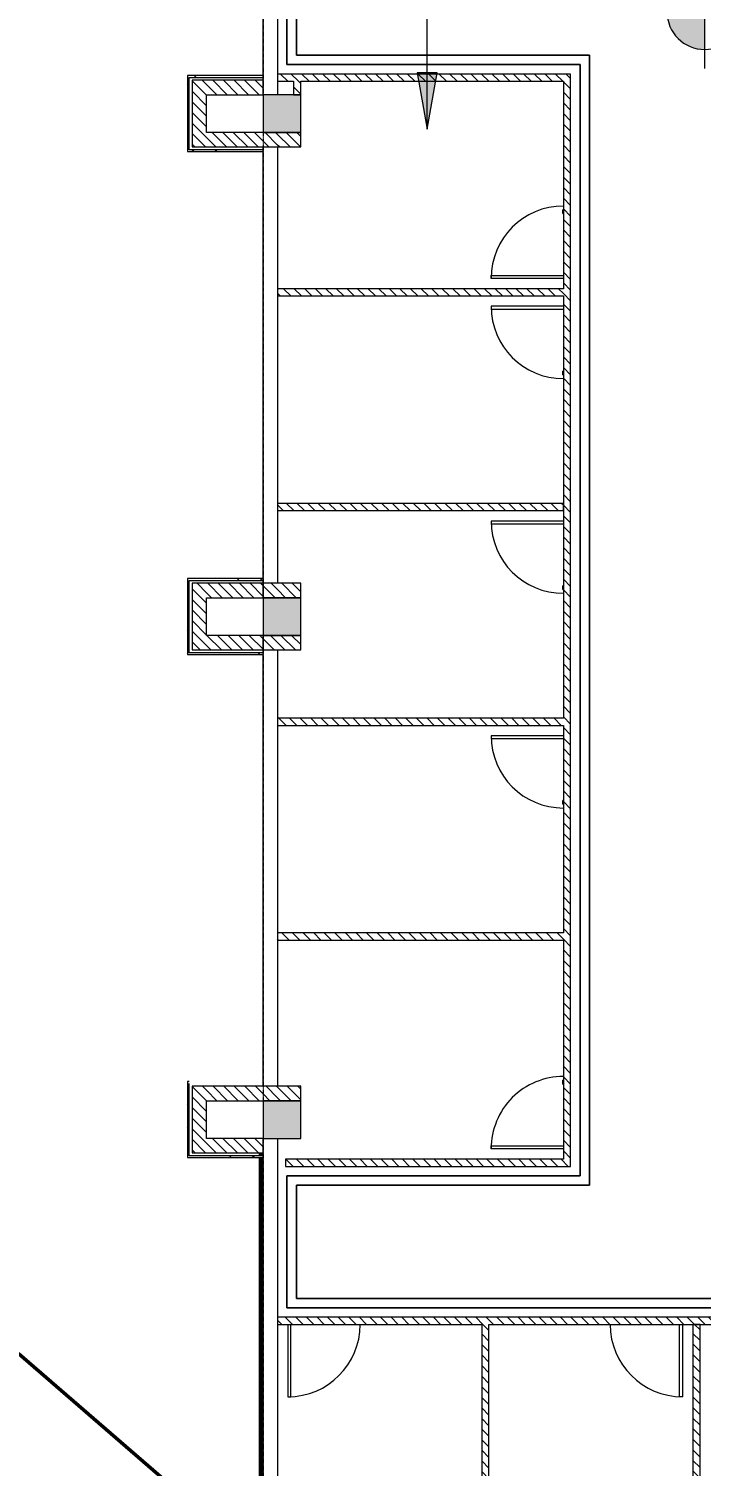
# Model space of a CAD drawing. Header units: millimetres. Extents: x -106145 to 154907, y -84585 to 152038.
# Drawn here: x -18341 to -7636, y 28220 to 51085 of the extents above; entities that cross this region are included whole.
import ezdxf

# ---------------------------------------------------------------- set-up
doc = ezdxf.new("R2010")
doc.units = ezdxf.units.MM
doc.linetypes.add('Cut Out Line _2_', pattern=[2, 1, -1])
for name, color, linetype, lineweight in [('A-ANNO-DIMS', 7, 'Continuous', 9), ('A-ANNO-DIMS-300', 7, 'Continuous', 9), ('A-DOOR', 7, 'Continuous', 5), ('A-FLOR', 7, 'Continuous', 5), ('A-WALL', 7, 'Continuous', 5), ('A-WALL-PATT', 7, 'Continuous', 5), ('C-TOPO-MAJR', 7, 'Continuous', 50), ('G-ANNO-DIMS', 7, 'Continuous', 9), ('S-COLS', 7, 'Continuous', 5)]:
    doc.layers.add(name, color=color, linetype=linetype, lineweight=lineweight)
doc.layers.add('A-DETL', color=7, linetype='Continuous', lineweight=5, true_color=0x00a600)
doc.styles.add('RomanS', font='romans__.ttf', dxfattribs={"width": 0.8, "height": 1200})
doc.dimstyles.new('Diagonal_-_4_mm_RomanS', dxfattribs={"dimscale": 304.8, "dimtxt": 1219.023462, "dimasz": 1.476378, "dimexe": 0.984252, "dimexo": 0.0625, "dimgap": 0.19685, "dimtad": 1, "dimdec": 0, "dimzin": 0, "dimdsep": 46, "dimtxsty": 'RomanS', "dimblk1": 'OBLIQUE', "dimblk2": 'OBLIQUE', "dimsah": 1, "dimcen": 0.09, "dimdle": 2.362205, "dimazin": 0, "dimtfac": 1, "dimtdec": 4, "dimtix": 1, "dimtmove": 0, "dimatfit": 3, "dimfxl": 2.362205, "dimfxlon": 1, "dimtvp": 1, "dimtolj": 1, "dimtzin": 0, "dimarcsym": 2})
pattern_1 = [(315, (0, 0), (84.18955, 84.18955), [])]
pattern_2 = [(45, (0, 0), (-754.342, 754.342), []), (45, (0, 1143), (-754.342, 754.342), [])]

# ---------------------------------------------------------------- blocks, each defined once
blk = doc.blocks.new('M_Door-Passage-Small Slit Vision Panel_Type B - 1_25_Type B-13938695-Site Plan -MAIN')
at = {"layer": 'A-DOOR', "color": 254, "lineweight": 9, "true_color": 0xdddddd}
for p, q in [((575, 1213.85), (530, 1213.85)), ((530, 1213.85), (530, 63.85)), ((575, 63.85), (575, 1213.85))]:
    blk.add_line(p, q, dxfattribs=at)
at = {"layer": 'A-DOOR', "color": 254, "true_color": 0xdddddd}
for p, q in [((-514.125, 71.85), (-514.125, 63.85)), ((-514.125, 71.85), (-454.125, 71.85)), ((-454.125, 63.85), (-454.125, 71.85))]:
    blk.add_line(p, q, dxfattribs=at)
blk.add_arc((575, 63.85), 1150, 90, 180, dxfattribs=at)
blk = doc.blocks.new('M_Door-Passage-Small Slit Vision Panel_Type B - 1_25_Type B-13938696-Site Plan -MAIN')
at = {"layer": 'A-DOOR', "color": 254, "true_color": 0xdddddd}
for p, q in [((-514.125, -63.85), (-514.125, -71.85)), ((-454.125, -71.85), (-514.125, -71.85)), ((-454.125, -71.85), (-454.125, -63.85))]:
    blk.add_line(p, q, dxfattribs=at)
at = {"layer": 'A-DOOR', "color": 254, "lineweight": 9, "true_color": 0xdddddd}
for p, q in [((530, -1213.85), (530, -63.85)), ((575, -63.85), (575, -1213.85)), ((575, -1213.85), (530, -1213.85))]:
    blk.add_line(p, q, dxfattribs=at)
at = {"layer": 'A-DOOR', "color": 254, "true_color": 0xdddddd}
blk.add_arc((575, -63.85), 1150, 180, 270, dxfattribs=at)
blk = doc.blocks.new('2022_11_09_AB BLOCKFACADE WITH CONTINOUS WINDOW_rvt-1-Site Plan -MAIN')
at = {"layer": 'A-WALL-PATT', "true_color": 0xd4d4d4}
h = blk.add_hatch(dxfattribs=at)
h.set_pattern_fill('FP_20', color=254, style=0, pattern_type=2)
h.set_pattern_definition(pattern_2)
h.paths.add_polyline_path([(-15816, 49130), (-15786, 49130), (-15786, 50340), (-15816, 50340)], flags=0)
h = blk.add_hatch(dxfattribs=at)
h.set_pattern_fill('FP_20', color=254, style=0, pattern_type=2)
h.set_pattern_definition(pattern_2)
h.paths.add_polyline_path([(-14611, 50310), (-14611, 50340), (-15786, 50340), (-15786, 50310), (-14896, 50310)], flags=0)
at = {"layer": 'A-WALL-PATT', "true_color": 0xeaeaea}
h = blk.add_hatch(dxfattribs=at)
h.set_pattern_fill('FP_19', color=254, style=0, pattern_type=2)
h.set_pattern_definition(pattern_1)
h.paths.add_polyline_path([(-14126, 50250), (-9831, 50250), (-9831, 50365), (-14381, 50365), (-14381, 50250)], flags=0)
h = blk.add_hatch(dxfattribs=at)
h.set_pattern_fill('FP_19', color=254, style=0, pattern_type=2)
h.set_pattern_definition(pattern_1)
h.paths.add_polyline_path([(-9831, 43293), (-9716, 43293), (-9716, 50365), (-9831, 50365), (-9831, 45091)], flags=0)
h = blk.add_hatch(dxfattribs=at)
h.set_pattern_fill('FP_19', color=254, style=0, pattern_type=2)
h.set_pattern_definition(pattern_1)
h.paths.add_polyline_path([(-15511, 49205), (-15511, 50265), (-15741, 50265), (-15741, 49205)], flags=0)
h = blk.add_hatch(dxfattribs=at)
h.set_pattern_fill('FP_19', color=254, style=0, pattern_type=2)
h.set_pattern_definition(pattern_1)
h.paths.add_polyline_path([(-15511, 50035), (-14611, 50035), (-14611, 50265), (-15511, 50265)], flags=0)
h = blk.add_hatch(dxfattribs=at)
h.set_pattern_fill('FP_19', color=254, style=0, pattern_type=2)
h.set_pattern_definition(pattern_1)
h.paths.add_polyline_path([(-14126, 50035), (-14011, 50035), (-14011, 50250), (-14126, 50250)], flags=0)
h = blk.add_hatch(dxfattribs=at)
h.set_pattern_fill('FP_19', color=254, style=0, pattern_type=2)
h.set_pattern_definition(pattern_1)
h.paths.add_polyline_path([(-15511, 49205), (-14611, 49205), (-14611, 49435), (-15511, 49435)], flags=0)
h = blk.add_hatch(dxfattribs=at)
h.set_pattern_fill('FP_19', color=254, style=0, pattern_type=2)
h.set_pattern_definition(pattern_1)
h.paths.add_polyline_path([(-14381, 49205), (-14381, 49435), (-14611, 49435), (-14611, 49205)], flags=0)
h = blk.add_hatch(dxfattribs=at)
h.set_pattern_fill('FP_19', color=254, style=0, pattern_type=2)
h.set_pattern_definition(pattern_1)
h.paths.add_polyline_path([(-14011, 49205), (-14011, 49435), (-14381, 49435), (-14381, 49205)], flags=0)
at = {"layer": 'A-WALL-PATT', "true_color": 0xd4d4d4}
h = blk.add_hatch(dxfattribs=at)
h.set_pattern_fill('FP_20', color=254, style=0, pattern_type=2)
h.set_pattern_definition(pattern_2)
h.paths.add_polyline_path([(-14611, 49130), (-14611, 49160), (-15786, 49160), (-15786, 49130), (-14616, 49130)], flags=0)
at = {"layer": 'A-WALL-PATT', "true_color": 0xeaeaea}
h = blk.add_hatch(dxfattribs=at)
h.set_pattern_fill('FP_19', color=254, style=0, pattern_type=2)
h.set_pattern_definition(pattern_1)
h.paths.add_polyline_path([(-11745, 46835), (-9831, 46835), (-9831, 46950), (-14381, 46950), (-14381, 46835), (-13846, 46835)], flags=0)
h = blk.add_hatch(dxfattribs=at)
h.set_pattern_fill('FP_19', color=254, style=0, pattern_type=2)
h.set_pattern_definition(pattern_1)
h.paths.add_polyline_path([(-14381, 43420), (-9831, 43420), (-9831, 43535), (-14381, 43535)], flags=0)
h = blk.add_hatch(dxfattribs=at)
h.set_pattern_fill('FP_19', color=254, style=0, pattern_type=2)
h.set_pattern_definition(pattern_1)
h.paths.add_polyline_path([(-9831, 33105), (-9716, 33105), (-9716, 43293), (-9831, 43293), (-9831, 34027)], flags=0)
at = {"layer": 'A-WALL-PATT', "true_color": 0xd4d4d4}
h = blk.add_hatch(dxfattribs=at)
h.set_pattern_fill('FP_20', color=254, style=0, pattern_type=2)
h.set_pattern_definition(pattern_2)
h.paths.add_polyline_path([(-15816, 41130), (-15786, 41130), (-15786, 42340), (-15816, 42340), (-15816, 41403)], flags=0)
h = blk.add_hatch(dxfattribs=at)
h.set_pattern_fill('FP_20', color=254, style=0, pattern_type=2)
h.set_pattern_definition(pattern_2)
h.paths.add_polyline_path([(-14611, 42310), (-14611, 42340), (-15786, 42340), (-15786, 42310)], flags=0)
at = {"layer": 'A-WALL-PATT', "true_color": 0xeaeaea}
h = blk.add_hatch(dxfattribs=at)
h.set_pattern_fill('FP_19', color=254, style=0, pattern_type=2)
h.set_pattern_definition(pattern_1)
h.paths.add_polyline_path([(-15511, 41205), (-15511, 42265), (-15741, 42265), (-15741, 41205)], flags=0)
h = blk.add_hatch(dxfattribs=at)
h.set_pattern_fill('FP_19', color=254, style=0, pattern_type=2)
h.set_pattern_definition(pattern_1)
h.paths.add_polyline_path([(-14611, 42035), (-14611, 42265), (-15511, 42265), (-15511, 42035)], flags=0)
h = blk.add_hatch(dxfattribs=at)
h.set_pattern_fill('FP_19', color=254, style=0, pattern_type=2)
h.set_pattern_definition(pattern_1)
h.paths.add_polyline_path([(-14611, 42035), (-14381, 42035), (-14381, 42265), (-14611, 42265)], flags=0)
h = blk.add_hatch(dxfattribs=at)
h.set_pattern_fill('FP_19', color=254, style=0, pattern_type=2)
h.set_pattern_definition(pattern_1)
h.paths.add_polyline_path([(-14381, 42035), (-14011, 42035), (-14011, 42265), (-14381, 42265)], flags=0)
h = blk.add_hatch(dxfattribs=at)
h.set_pattern_fill('FP_19', color=254, style=0, pattern_type=2)
h.set_pattern_definition(pattern_1)
h.paths.add_polyline_path([(-14611, 41205), (-14611, 41435), (-15511, 41435), (-15511, 41205)], flags=0)
h = blk.add_hatch(dxfattribs=at)
h.set_pattern_fill('FP_19', color=254, style=0, pattern_type=2)
h.set_pattern_definition(pattern_1)
h.paths.add_polyline_path([(-14381, 41205), (-14381, 41435), (-14611, 41435), (-14611, 41205)], flags=0)
h = blk.add_hatch(dxfattribs=at)
h.set_pattern_fill('FP_19', color=254, style=0, pattern_type=2)
h.set_pattern_definition(pattern_1)
h.paths.add_polyline_path([(-14381, 41205), (-14011, 41205), (-14011, 41435), (-14381, 41435), (-14381, 41403)], flags=0)
at = {"layer": 'A-WALL-PATT', "true_color": 0xd4d4d4}
h = blk.add_hatch(dxfattribs=at)
h.set_pattern_fill('FP_20', color=254, style=0, pattern_type=2)
h.set_pattern_definition(pattern_2)
h.paths.add_polyline_path([(-14611, 41130), (-14611, 41160), (-15786, 41160), (-15786, 41130), (-14616, 41130)], flags=0)
at = {"layer": 'A-WALL-PATT', "true_color": 0xeaeaea}
h = blk.add_hatch(dxfattribs=at)
h.set_pattern_fill('FP_19', color=254, style=0, pattern_type=2)
h.set_pattern_definition(pattern_1)
h.paths.add_polyline_path([(-14381, 40005), (-9831, 40005), (-9831, 40120), (-14381, 40120)], flags=0)
h = blk.add_hatch(dxfattribs=at)
h.set_pattern_fill('FP_19', color=254, style=0, pattern_type=2)
h.set_pattern_definition(pattern_1)
h.paths.add_polyline_path([(-14381, 36590), (-9831, 36590), (-9831, 36705), (-14381, 36705)], flags=0)
at = {"layer": 'A-WALL-PATT', "true_color": 0xd4d4d4}
h = blk.add_hatch(dxfattribs=at)
h.set_pattern_fill('FP_20', color=254, style=0, pattern_type=2)
h.set_pattern_definition(pattern_2)
h.paths.add_polyline_path([(-15816, 33130), (-15786, 33130), (-15786, 34340), (-15816, 34340), (-15816, 34027)], flags=0)
at = {"layer": 'A-WALL-PATT', "true_color": 0xeaeaea}
h = blk.add_hatch(dxfattribs=at)
h.set_pattern_fill('FP_19', color=254, style=0, pattern_type=2)
h.set_pattern_definition(pattern_1)
h.paths.add_polyline_path([(-15741, 33205), (-15511, 33205), (-15511, 34265), (-15741, 34265), (-15741, 34027)], flags=0)
h = blk.add_hatch(dxfattribs=at)
h.set_pattern_fill('FP_19', color=254, style=0, pattern_type=2)
h.set_pattern_definition(pattern_1)
h.paths.add_polyline_path([(-14611, 34035), (-14611, 34265), (-15511, 34265), (-15511, 34035)], flags=0)
h = blk.add_hatch(dxfattribs=at)
h.set_pattern_fill('FP_19', color=254, style=0, pattern_type=2)
h.set_pattern_definition(pattern_1)
h.paths.add_polyline_path([(-14381, 34035), (-14381, 34265), (-14611, 34265), (-14611, 34035)], flags=0)
h = blk.add_hatch(dxfattribs=at)
h.set_pattern_fill('FP_19', color=254, style=0, pattern_type=2)
h.set_pattern_definition(pattern_1)
h.paths.add_polyline_path([(-14381, 34035), (-14011, 34035), (-14011, 34265), (-14381, 34265)], flags=0)
h = blk.add_hatch(dxfattribs=at)
h.set_pattern_fill('FP_19', color=254, style=0, pattern_type=2)
h.set_pattern_definition(pattern_1)
h.paths.add_polyline_path([(-14611, 33205), (-14611, 33435), (-15511, 33435), (-15511, 33205), (-14616, 33205)], flags=0)
at = {"layer": 'A-WALL-PATT', "true_color": 0xd4d4d4}
h = blk.add_hatch(dxfattribs=at)
h.set_pattern_fill('FP_20', color=254, style=0, pattern_type=2)
h.set_pattern_definition(pattern_2)
h.paths.add_polyline_path([(-15786, 33130), (-14611, 33130), (-14611, 33160), (-15786, 33160)], flags=0)
at = {"layer": 'A-WALL-PATT', "true_color": 0xeaeaea}
h = blk.add_hatch(dxfattribs=at)
h.set_pattern_fill('FP_19', color=254, style=0, pattern_type=2)
h.set_pattern_definition(pattern_1)
h.paths.add_polyline_path([(-9716, 32990), (-9716, 33105), (-14254, 33105), (-14254, 32990), (-11745, 32990)], flags=0)
h = blk.add_hatch(dxfattribs=at)
h.set_pattern_fill('FP_19', color=254, style=0, pattern_type=2)
h.set_pattern_definition(pattern_1)
h.paths.add_polyline_path([(-7656, 30475), (-7656, 30590), (-14381, 30590), (-14381, 30475), (-9645, 30475)], flags=0)
h = blk.add_hatch(dxfattribs=at)
h.set_pattern_fill('FP_19', color=254, style=0, pattern_type=2)
h.set_pattern_definition(pattern_1)
h.paths.add_polyline_path([(-11131, 25920), (-11016, 25920), (-11016, 30475), (-11131, 30475), (-11131, 26652)], flags=0)
h = blk.add_hatch(dxfattribs=at)
h.set_pattern_fill('FP_19', color=254, style=0, pattern_type=2)
h.set_pattern_definition(pattern_1)
h.paths.add_polyline_path([(-7771, 25849), (-7656, 25849), (-7656, 30475), (-7771, 30475), (-7771, 26652)], flags=0)
h = blk.add_hatch(dxfattribs=at)
h.set_pattern_fill('FP_19', color=254, style=0, pattern_type=2)
h.set_pattern_definition(pattern_1)
h.paths.add_polyline_path([(-1243, 30475), (-936, 30475), (-936, 30590), (-7656, 30590), (-7656, 30475), (-2293, 30475)], flags=0)
at = {"layer": 'S-COLS', "true_color": 0xeaeaea}
for points in [[(-14611, 49435), (-14011, 49435), (-14011, 50035), (-14611, 50035), (-14611, 49701)], [(-14611, 41435), (-14011, 41435), (-14011, 42035), (-14611, 42035)], [(-14611, 33435), (-14011, 33435), (-14011, 34035), (-14611, 34035), (-14611, 34027)]]:
    blk.add_hatch(color=254, dxfattribs=at).paths.add_polyline_path(points, flags=0)
at = {"layer": 'A-FLOR', "color": 254, "true_color": 0xdddddd}
for p, q in [((-14231, 52615), (-14231, 50515)), ((-14231, 50515), (-14231, 52615)), ((-14081, 50665), (-14081, 52465)), ((-14081, 52465), (-14081, 50665)), ((-9416, 50665), (-14081, 50665)), ((-14081, 50665), (-9416, 50665)), ((-9416, 32690), (-9416, 50665)), ((-9416, 50665), (-9416, 32690)), ((-14231, 50515), (-9566, 50515)), ((-9566, 50515), (-14231, 50515)), ((-9566, 50515), (-9566, 32840)), ((-9566, 32840), (-9566, 50515)), ((-9566, 32840), (-14231, 32840)), ((-14231, 32840), (-14231, 30740)), ((-14231, 30740), (-14231, 32840)), ((-14231, 32840), (-9566, 32840)), ((-14081, 30890), (-14081, 32690)), ((-14081, 32690), (-9416, 32690)), ((-9416, 32690), (-14081, 32690)), ((-14081, 32690), (-14081, 30890)), ((6089, 30890), (-14081, 30890)), ((-14081, 30890), (6089, 30890)), ((-14231, 30740), (5939, 30740)), ((5939, 30740), (-14231, 30740))]:
    blk.add_line(p, q, dxfattribs=at)
at = {"layer": 'A-FLOR', "color": 253, "true_color": 0xaaaaaa}
for p, q in [((-15511, 42265), (-15741, 42265)), ((-15511, 41205), (-14611, 41205)), ((-15511, 34265), (-15741, 34265)), ((-15511, 33205), (-14611, 33205))]:
    blk.add_line(p, q, dxfattribs=at)
at = {"layer": 'A-WALL', "color": 253, "lineweight": 18, "true_color": 0xaaaaaa}
for p, q in [((-14616, 59845), (-14616, 50340)), ((-15816, 50340), (-15816, 49130)), ((-15786, 50340), (-15816, 50340)), ((-14616, 50340), (-15786, 50340)), ((-15786, 49160), (-15786, 50310)), ((-15786, 50310), (-14611, 50310)), ((-15741, 50265), (-15741, 49205)), ((-15511, 50265), (-15741, 50265)), ((-14611, 50265), (-15511, 50265)), ((-15511, 50035), (-14611, 50035)), ((-15511, 49435), (-15511, 50035)), ((-14611, 49435), (-15511, 49435)), ((-14611, 49160), (-15786, 49160)), ((-15741, 49205), (-15511, 49205)), ((-15511, 49205), (-14611, 49205)), ((-15816, 49130), (-15786, 49130)), ((-15786, 49130), (-14616, 49130)), ((-14616, 49130), (-14616, 42340)), ((-15816, 42340), (-15816, 41130)), ((-15786, 42340), (-15816, 42340)), ((-14616, 42340), (-15786, 42340)), ((-15786, 41160), (-15786, 42310)), ((-15786, 42310), (-14611, 42310)), ((-15741, 42265), (-15741, 41205)), ((-15511, 42265), (-15741, 42265)), ((-14611, 42265), (-15511, 42265)), ((-15511, 42035), (-14611, 42035)), ((-15511, 41435), (-15511, 42035)), ((-14611, 41435), (-15511, 41435)), ((-14611, 41160), (-15786, 41160)), ((-15741, 41205), (-15511, 41205)), ((-15511, 41205), (-14611, 41205)), ((-15816, 41130), (-15786, 41130)), ((-15786, 41130), (-14616, 41130)), ((-14616, 41130), (-14616, 34340)), ((-15816, 34340), (-15816, 33130)), ((-15786, 34340), (-15816, 34340)), ((-15786, 33160), (-15786, 34310)), ((-15511, 34265), (-15741, 34265)), ((-15741, 34265), (-15741, 33205)), ((-14611, 34265), (-15511, 34265)), ((-15511, 34035), (-14611, 34035)), ((-15511, 33435), (-15511, 34035)), ((-14611, 33435), (-15511, 33435)), ((-14611, 33160), (-15786, 33160)), ((-15741, 33205), (-15511, 33205)), ((-15511, 33205), (-14616, 33205)), ((-14616, 33205), (-14616, 26755)), ((-15816, 33130), (-15786, 33130)), ((-15786, 33130), (-14611, 33130))]:
    blk.add_line(p, q, dxfattribs=at)
at = {"layer": 'A-WALL', "color": 254, "lineweight": 18, "true_color": 0xdddddd}
for p, q in [((-14611, 50340), (-14611, 59845)), ((-14611, 50310), (-14611, 50340)), ((-9831, 50365), (-14381, 50365)), ((-14381, 50365), (-14381, 50250)), ((-9716, 50365), (-9831, 50365)), ((-9716, 43293), (-9716, 50365)), ((-14611, 50035), (-14611, 50265)), ((-14381, 50250), (-14126, 50250)), ((-14126, 50250), (-14126, 50035)), ((-14011, 50250), (-9831, 50250)), ((-14011, 50035), (-14011, 50250)), ((-9831, 50250), (-9831, 46950)), ((-14126, 50035), (-14011, 50035)), ((-14381, 49435), (-14611, 49435)), ((-14011, 49435), (-14381, 49435)), ((-14011, 49205), (-14011, 49435)), ((-14611, 49205), (-14381, 49205)), ((-14611, 49130), (-14611, 49160)), ((-14381, 49205), (-14011, 49205)), ((-14611, 42340), (-14611, 49130)), ((-9831, 46950), (-14381, 46950)), ((-14381, 46950), (-14381, 46835)), ((-14381, 46835), (-9831, 46835)), ((-9831, 46835), (-9831, 43293)), ((-9831, 43535), (-14381, 43535)), ((-14381, 43535), (-14381, 43420)), ((-9831, 43420), (-9831, 43535)), ((-14381, 43420), (-9831, 43420)), ((-9831, 43293), (-9831, 40120)), ((-9716, 33105), (-9716, 43293)), ((-14611, 42310), (-14611, 42340)), ((-14611, 42035), (-14611, 42265)), ((-14381, 42265), (-14611, 42265)), ((-14611, 42265), (-14611, 42035)), ((-14011, 42265), (-14381, 42265)), ((-14011, 42035), (-14011, 42265)), ((-14611, 42035), (-14381, 42035)), ((-14381, 42035), (-14011, 42035)), ((-14611, 41205), (-14611, 41435)), ((-14611, 41435), (-14611, 41205)), ((-14381, 41435), (-14611, 41435)), ((-14011, 41435), (-14381, 41435)), ((-14011, 41205), (-14011, 41435)), ((-14611, 41205), (-14381, 41205)), ((-14611, 41130), (-14611, 41160)), ((-14381, 41205), (-14011, 41205)), ((-14611, 34340), (-14611, 41130)), ((-9831, 40120), (-14381, 40120)), ((-14381, 40120), (-14381, 40005)), ((-14381, 40005), (-9831, 40005)), ((-9831, 40005), (-9831, 36705)), ((-9831, 36705), (-14381, 36705)), ((-14381, 36705), (-14381, 36590)), ((-14381, 36590), (-9831, 36590)), ((-9831, 36590), (-9831, 33105)), ((-14381, 34265), (-14611, 34265)), ((-14011, 34265), (-14381, 34265)), ((-14011, 34035), (-14011, 34265)), ((-14611, 34035), (-14381, 34035)), ((-14381, 34035), (-14011, 34035)), ((-14611, 33205), (-14611, 33435)), ((-14611, 26755), (-14611, 33205)), ((-14611, 33130), (-14611, 33160)), ((-9831, 33105), (-14254, 33105)), ((-14254, 33105), (-14254, 32990)), ((-14254, 32990), (-9716, 32990)), ((-9716, 32990), (-9716, 33105)), ((-7656, 30590), (-14381, 30590)), ((-14381, 30590), (-14381, 30475)), ((-14381, 30475), (-11131, 30475)), ((-11131, 30475), (-11131, 25920)), ((-11016, 25920), (-11016, 30475)), ((-11016, 30475), (-7656, 30475)), ((-7771, 30475), (-7771, 25849)), ((-7656, 30475), (-7771, 30475)), ((-936, 30590), (-7656, 30590)), ((-7656, 25849), (-7656, 30475)), ((-7656, 30475), (-4411, 30475))]:
    blk.add_line(p, q, dxfattribs=at)
at = {"layer": 'A-WALL', "color": 254, "true_color": 0xdddddd}
for p, q in [((-14611, 50340), (-14611, 57505)), ((-14381, 52765), (-14381, 50365)), ((-14611, 50265), (-14611, 50310)), ((-14381, 50250), (-14381, 50035)), ((-14611, 49160), (-14611, 49205)), ((-14381, 49205), (-14381, 46950)), ((-14611, 42340), (-14611, 49130)), ((-14381, 46835), (-14381, 43535)), ((-14381, 43420), (-14381, 42265)), ((-14611, 42265), (-14611, 42310)), ((-14611, 41160), (-14611, 41205)), ((-14381, 41205), (-14381, 40120)), ((-14611, 34265), (-14611, 41130)), ((-14381, 40005), (-14381, 36705)), ((-14381, 36590), (-14381, 34265)), ((-14381, 33435), (-14381, 30590)), ((-14611, 33160), (-14611, 33205)), ((-14611, 26755), (-14611, 33130)), ((-14381, 30475), (-14381, 26680))]:
    blk.add_line(p, q, dxfattribs=at)
at = {"layer": 'A-WALL', "color": 253, "true_color": 0xaaaaaa}
blk.add_line((-14611, 33205), (-14616, 33205), dxfattribs=at)
at = {"layer": 'S-COLS', "color": 254, "true_color": 0xdddddd}
for p, q in [((-14011, 50035), (-14611, 50035)), ((-14611, 50035), (-14611, 49435)), ((-14011, 49435), (-14011, 50035)), ((-14611, 49435), (-14011, 49435)), ((-14011, 42035), (-14611, 42035)), ((-14611, 42035), (-14611, 41435)), ((-14011, 41435), (-14011, 42035)), ((-14611, 41435), (-14011, 41435)), ((-14011, 34035), (-14611, 34035)), ((-14611, 34035), (-14611, 33435)), ((-14011, 33435), (-14011, 34035)), ((-14611, 33435), (-14011, 33435))]:
    blk.add_line(p, q, dxfattribs=at)
at = {"color": 253, "lineweight": 5, "true_color": 0xaaaaaa}
for name, p, rotation in [('M_Door-Passage-Small Slit Vision Panel_Type B - 1_25_Type B-13938696-Site Plan -MAIN', (-9767, 47690), 270.0000000010593), ('M_Door-Passage-Small Slit Vision Panel_Type B - 1_25_Type B-13938695-Site Plan -MAIN', (-9767, 46095), 90.00000000105936), ('M_Door-Passage-Small Slit Vision Panel_Type B - 1_25_Type B-13938695-Site Plan -MAIN', (-9767, 42680), 89.99999999999955), ('M_Door-Passage-Small Slit Vision Panel_Type B - 1_25_Type B-13938695-Site Plan -MAIN', (-9767, 39265), 89.99999999999955), ('M_Door-Passage-Small Slit Vision Panel_Type B - 1_25_Type B-13938696-Site Plan -MAIN', (-9767, 33845), 269.9999999999995), ('M_Door-Passage-Small Slit Vision Panel_Type B - 1_25_Type B-13938695-Site Plan -MAIN', (-13641, 30539), 180)]:
    blk.add_blockref(name, p, dxfattribs=dict(at, rotation=rotation))
blk.add_blockref('M_Door-Passage-Small Slit Vision Panel_Type B - 1_25_Type B-13938696-Site Plan -MAIN', (-8511, 30539), dxfattribs=at)
blk = doc.blocks.new('Spot Elevations - M_Spot Elevation - Target Filled-23738-Site Plan -MAIN')
at = {"layer": 'G-ANNO-DIMS'}
h = blk.add_hatch(color=256, dxfattribs=at)
edge = h.paths.add_edge_path(flags=0)
edge.add_line((0, 0), (-2, 0))
edge.add_arc((0, 0), 2, 90, 180, ccw=False)
edge.add_line((0, 2), (0, 0))
h = blk.add_hatch(color=256, dxfattribs=at)
edge = h.paths.add_edge_path(flags=0)
edge.add_line((0, 0), (2, 0))
edge.add_arc((0, 0), 2, 270, 360, ccw=False)
edge.add_line((0, -2), (0, 0))
for p, q in [((0, -3), (0, 3)), ((-3, 0), (14, 0))]:
    blk.add_line(p, q, dxfattribs=at)
blk.add_circle((0, 0), 2, dxfattribs=at)
blk = doc.blocks.new('DIMBLOCK32-Site Plan -MAIN')
at = {"layer": 'A-ANNO-DIMS-300', "transparency": 16777216}
for p, q in [((-65455, 47706), (79278, 131267)), ((79014, 130283), (78504, 131167)), ((78654, 130907), (79014, 130283)), ((-64471, 47442), (-64981, 48325)), ((-64831, 48066), (-64471, 47442))]:
    blk.add_line(p, q, dxfattribs=at)
at = {"layer": 'A-ANNO-DIMS-300', "lineweight": 35, "transparency": 16777216}
for p, q in [((78654, 130907), (78737, 131214)), ((78654, 130907), (78572, 130600)), ((-64831, 48066), (-64749, 48373)), ((-64831, 48066), (-64914, 47758))]:
    blk.add_line(p, q, dxfattribs=at)
at = {"layer": 'A-ANNO-DIMS-300', "color": 0, "transparency": 16777216, "insert": (3725, 89578), "char_height": 1200, "width": 6511.94, "attachment_point": 1, "rotation": 30, "line_spacing_factor": 0.983083, "style": 'RomanS'}
blk.add_mtext('165683', dxfattribs=at)
blk = doc.blocks.new('_Oblique')
at = {"color": 0, "linetype": 'ByBlock', "lineweight": -2}
blk.add_line((-0.5, -0.5), (0.5, 0.5), dxfattribs=at)

msp = doc.modelspace()

# ---------------------------------------------------------------- block references
at = {"lineweight": 5}
msp.add_blockref('2022_11_09_AB BLOCKFACADE WITH CONTINOUS WINDOW_rvt-1-Site Plan -MAIN', (0, 0), dxfattribs=at)

# ---------------------------------------------------------------- next in the draw order: hatches: boundary and pattern name
at = {"layer": 'G-ANNO-DIMS'}
msp.add_hatch(color=256, dxfattribs=at).paths.add_polyline_path([(-11997.85, 49485.18), (-11839.15, 50385.18), (-12156.54, 50385.18)], flags=0)

# ---------------------------------------------------------------- next in the draw order: linework, layer by layer
at = {"layer": 'A-DETL', "color": 8, "linetype": 'Cut Out Line _2_', "true_color": 0x808080}
msp.add_line((-14611.25, 65735.05), (-14611.25, -14264.95), dxfattribs=at)
at = {"layer": 'C-TOPO-MAJR'}
for p, q in [((-14651.25, 33204.92), (-14651.25, 33160)), ((-14651.25, 33130), (-14651.25, 26755.05))]:
    msp.add_line(p, q, dxfattribs=at)
at = {"layer": 'C-TOPO-MAJR', "flags": 128}
msp.add_lwpolyline([(-14737.95, 26755.05), (-18496.77, 30006.72), (-24401.25, 27124.06)], dxfattribs=at)
at = {"layer": 'G-ANNO-DIMS'}
for p, q in [((-11997.85, 49485.18), (-11997.85, 51354.97)), ((-11839.15, 50385.18), (-12156.54, 50385.18)), ((-12156.54, 50385.18), (-11997.85, 49485.18)), ((-11997.85, 49485.18), (-11839.15, 50385.18))]:
    msp.add_line(p, q, dxfattribs=at)

# ---------------------------------------------------------------- next in the draw order: block references
at = {"layer": 'G-ANNO-DIMS', "extrusion": (0, 0, -1), "xscale": 299.9999999999997, "yscale": 299.9999999999997, "zscale": 299.9999999999997}
msp.add_blockref('Spot Elevations - M_Spot Elevation - Target Filled-23738-Site Plan -MAIN', (7581.96, 51354.97), dxfattribs=at)

# ---------------------------------------------------------------- next in the draw order: dimensions: what is measured, and where the dimension line sits
at = {"layer": 'A-ANNO-DIMS'}
dim = msp.add_linear_dim(base=(78654.26, 130907.03), p1=(-64471.28, 47442.07), p2=(79014.26, 130283.49), angle=30, dimstyle='Diagonal_-_4_mm_RomanS', override={"dimpost": '<>', "dimfxl": 165682.835536}, dxfattribs=at)
dim.commit()
dim.dimension.update_dxf_attribs({"geometry": 'DIMBLOCK32-Site Plan -MAIN', "text_midpoint": (6578.73, 90062.68)})

doc.saveas('drawing.dxf')
